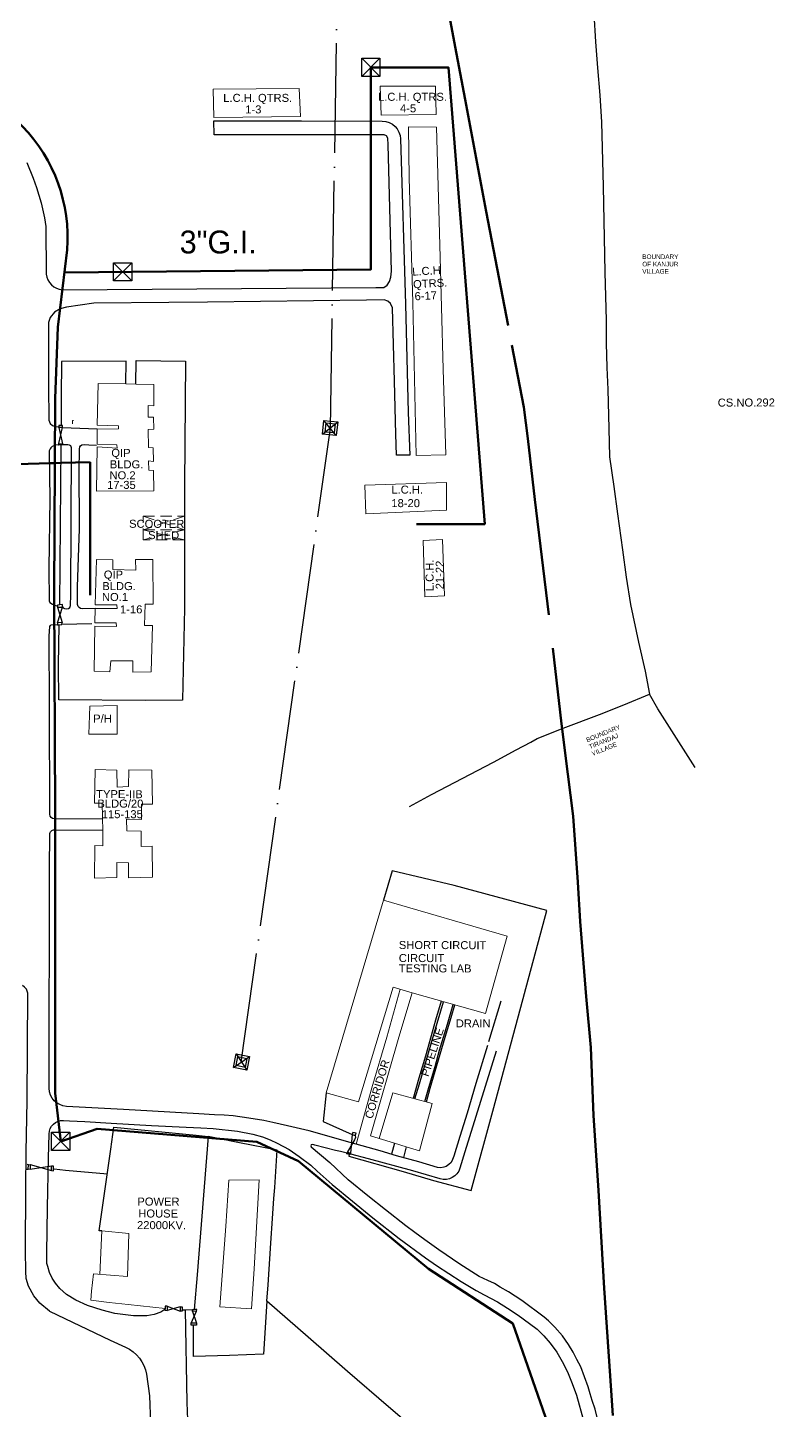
# Model space of a CAD drawing. Header units: millimetres. Extents: x 783 to 2788, y -521 to 1643.
# Drawn here: x 2621.4 to 2784.7, y 724.8 to 1027.2 of the extents above; entities that cross this region are included whole.
import ezdxf

# ---------------------------------------------------------------- set-up
doc = ezdxf.new("R2010")
doc.units = ezdxf.units.MM
for name, pattern in [('ACAD_ISO04W100', [30, 24, -3, 0, -3]), ('DASHDOTX2', [50.8, 25.4, -12.7, 0, -12.7]), ('DASHED', [0.75, 0.5, -0.25])]:
    doc.linetypes.add(name, pattern=pattern)
for name, color, linetype, lineweight in [('Boudary Wall', 6, 'DASHDOTX2', 60), ('Boundary', 120, 'Continuous', 30), ('Building', 1, 'Continuous', 9), ('Shed', 12, 'DASHED', 9), ('Water Supply Line', 5, 'Continuous', 50)]:
    doc.layers.add(name, color=color, linetype=linetype, lineweight=lineweight)
for name, color, linetype in [('Compound Wall', 203, 'Continuous'), ('Fencing', 7, 'FENCELINE3'), ('Gate', 3, 'Continuous'), ('H.T.Line', 96, 'ACAD_ISO04W100'), ('Pipe Line', 211, 'Continuous'), ('Road', 7, 'Continuous'), ('Text Building', 7, 'Continuous'), ('Tower', 30, 'Continuous'), ('Valve', 17, 'Continuous'), ('Water Line Dia Text', 7, 'Continuous')]:
    doc.layers.add(name, color=color, linetype=linetype)
doc.styles.add('ROMAND', font='sanss___.ttf', dxfattribs={"height": 5})
doc.linetypes.add('FENCELINE3', pattern='A,0.5,-0.2,["X",Standard,S=0.1,R=0,X=-0.1,Y=-0.05],-0.25', length=0.95)

# ---------------------------------------------------------------- blocks, each defined once
blk = doc.blocks.new('TOWER')
at = {"layer": 'Tower'}
for p, q in [((0, 0), (6, 6)), ((6, 0), (0, 6))]:
    blk.add_line(p, q, dxfattribs=at)
for points in [[(0, 6), (6, 6), (6, 0), (0, 0)], [(1, 5), (5, 5), (5, 1), (1, 1)]]:
    blk.add_lwpolyline(points, close=True, dxfattribs=at)
blk = doc.blocks.new('ACAD-Master Plan')
at = {"layer": 'Boudary Wall'}
blk.add_lwpolyline([(283.89, 1308.29), (285.66, 1298.58), (287.59, 1288.6), (292.16, 1264.13), (297.82, 1234.9), (300.39, 1221.33), (301.31, 1214.49), (302.83, 1201.16), (306.75, 1168.63), (308.63, 1152.09), (310.05, 1141.06), (311.16, 1131.92), (312.18, 1117.44), (312.74, 1108.88), (314.03, 1092.48), (315.03, 1081.33), (315.63, 1066.41), (316.7, 1050.01), (317.97, 1028.69), (319.48, 1006.33), (319.9, 1000.86)], dxfattribs=at)
at = {"layer": 'Boundary'}
for points in [[(315.71, 1307.33), (316.07, 1301.22), (316.48, 1295.5), (317, 1289.57), (317.36, 1283.64), (317.73, 1269.54), (318.12, 1250.86), (318.43, 1240.26), (318.44, 1235.29), (318.54, 1230.01), (318.75, 1225.15), (319.03, 1216.69), (319.13, 1210.49), (320.09, 1203.96), (320.88, 1197.98), (321.96, 1190.11), (322.81, 1184.13), (323.71, 1178.14), (325.49, 1169.95), (326.93, 1163.61), (327.91, 1158.54)], [(275.43, 1134), (280.19, 1136.61), (293.77, 1143.71), (298.71, 1146.37), (301.95, 1148.06), (303.34, 1148.85), (309, 1151.1), (316.93, 1154.15), (322.25, 1156.24), (327.91, 1158.54)], [(337.85, 1142.53), (329.71, 1155.35), (327.91, 1158.54)]]:
    blk.add_lwpolyline(points, dxfattribs=at)
at = {"layer": 'Building'}
for points in [[(251.28, 1291.03), (251.56, 1284.9), (232.63, 1284.62), (232.45, 1290.84)], [(281.09, 1291.49), (281.27, 1285.32), (269.22, 1285.14), (269.02, 1291.49)], [(275.16, 1282.6), (281.28, 1282.56), (282.07, 1256.72), (282.78, 1229.64), (283.38, 1210.93), (276.9, 1210.74), (276.11, 1244.29), (275.32, 1271.38)], [(283.48, 1204.88), (265.61, 1204.23), (265.88, 1198.02), (283.53, 1198.83)], [(282.6, 1192.37), (283.08, 1180.03), (278.79, 1179.84), (278.4, 1192.15)], [(206.71, 1177.32), (211.47, 1177.31), (211.4, 1178.11), (206.69, 1178.09), (206.97, 1187.98), (210.56, 1187.97), (210.56, 1185.8), (215.59, 1185.71), (215.47, 1187.99), (219.29, 1188), (219.38, 1178.24), (217.64, 1178.27), (217.47, 1173.58), (219.2, 1173.56), (218.95, 1163.48), (214.91, 1163.39), (214.92, 1165.85), (210.07, 1165.85), (209.91, 1163.44), (206.44, 1163.56), (206.62, 1173.45), (211.34, 1173.39), (211.29, 1174.18), (206.62, 1174.17)], [(211.5, 1156.07), (205.48, 1155.93), (205.32, 1149.79), (211.51, 1149.79)], [(206.7, 1142.09), (211.42, 1141.97), (211.51, 1138.22), (213.98, 1138.35), (214.01, 1142), (219.1, 1141.97), (219.18, 1134.51), (216.81, 1134.54), (216.83, 1131.18), (213.55, 1131.21), (213.57, 1128.66), (216.7, 1128.62), (216.72, 1125.26), (219.17, 1125.3), (219.23, 1118.53), (213.93, 1118.42), (214, 1121.67), (211.4, 1121.76), (211.41, 1118.5), (206.52, 1118.35), (206.63, 1125.46), (208.34, 1125.43), (208.34, 1128.59), (208.2, 1134.7), (206.54, 1134.71)], [(242.53, 1052.36), (241.45, 1032.89), (240.86, 1024.18), (233.93, 1024.61), (235.23, 1042.27), (235.89, 1052.28)]]:
    blk.add_lwpolyline(points, close=True, dxfattribs=at)
for points in [[(207.09, 1216.54), (207.14, 1213.21), (211.44, 1213.1), (211.46, 1212.36), (207.13, 1212.61), (206.98, 1202.95), (219.52, 1202.99), (219.41, 1207.48), (218.38, 1207.51), (218.36, 1209.55), (219.46, 1209.42), (219.34, 1212.45), (218.33, 1212.51), (218.26, 1216.47), (219.47, 1216.49), (219.46, 1219.15), (218.24, 1219.14), (218.27, 1221.67), (219.47, 1221.64), (219.54, 1226.24), (215.56, 1226.34)], [(207.09, 1216.54), (211.78, 1216.58), (211.75, 1217.22), (207.09, 1217.41), (207.3, 1226.47), (213.4, 1226.39)], [(215.56, 1226.34), (213.4, 1226.39)], [(201.92, 1218.41), (201.72, 1218.42), (201.71, 1217.69)], [(257.2, 1071.39), (269.7, 1113.51)], [(275.96, 1093.24), (292.04, 1088.76), (296.75, 1105.66), (269.7, 1113.51)], [(257.2, 1071.39), (264.28, 1069.46), (271.86, 1094.48), (275.96, 1093.24)], [(273.34, 1094.03), (270.45, 1083.54), (267.17, 1072.52), (263.75, 1060.18)], [(275.96, 1093.24), (273.11, 1083.54), (266.91, 1061.99), (272.12, 1060.38)], [(274.7, 1059.58), (277.57, 1058.69), (280.39, 1069.09), (271.73, 1071.37), (268.74, 1061.43)], [(272.12, 1060.38), (274.7, 1059.58)], [(221.96, 1024.27), (213.92, 1025.11), (209.72, 1025.58), (205.72, 1026.04), (205.91, 1028.06), (206.32, 1031.79), (213.71, 1031.27), (214.05, 1040.65), (208.13, 1041.19)], [(208.13, 1041.19), (207.71, 1031.69)]]:
    blk.add_lwpolyline(points, dxfattribs=at)
at = {"layer": 'Compound Wall'}
for points in [[(215.56, 1226.34), (215.65, 1231.5), (226.4, 1231.35), (226.18, 1204.33), (226.2, 1177.36), (225.8, 1157.24), (217.59, 1157.18), (198.7, 1157.3), (198.68, 1164.91), (198.8, 1173.75)], [(213.4, 1226.39), (213.44, 1231.4), (199.29, 1231.27), (199.21, 1223.64), (199.22, 1217.32)], [(199.19, 1213.07), (198.88, 1178.08)]]:
    blk.add_lwpolyline(points, dxfattribs=at)
at = {"layer": 'Fencing', "linetype": 'FENCELINE3'}
for points in [[(262.2, 1057.9), (262.15, 1057.51), (274, 1054.17), (280.66, 1052.26), (288.92, 1050.04), (293.88, 1068.21), (295.64, 1075), (305.41, 1111.27), (285.21, 1116.72), (271.65, 1119.97), (269.7, 1113.51)], [(257.2, 1071.39), (256.51, 1065.09), (262.89, 1062.26)], [(208.13, 1041.19), (207.53, 1041.25), (210.13, 1059.1), (210.74, 1063.86), (228.79, 1062.14), (231.36, 1061.84)], [(231.36, 1061.84), (228.98, 1031.63), (228.3, 1024.02)], [(244.21, 1025.85), (244.48, 1029.38), (245.11, 1038.5), (245.43, 1043.92), (245.75, 1048.31), (245.96, 1050.72), (246.46, 1058.87), (238.24, 1060.49), (233.59, 1061.38), (231.36, 1061.84)], [(197.69, 1054.76), (200.19, 1054.49), (209.34, 1053.66)], [(244.21, 1025.85), (243.45, 1014.26), (236.06, 1013.97), (228.19, 1013.77), (228.15, 1020.6)], [(309.93, 966.85), (309.95, 968.63), (274.34, 999.74), (270.81, 1002.7), (261.85, 1010.43), (253.22, 1018), (244.21, 1025.85)], [(225.68, 1023.94), (226.43, 1023.97)], [(226.43, 1023.97), (227.94, 1024.01)], [(227.94, 1024.01), (228.3, 1024.02)]]:
    blk.add_lwpolyline(points, dxfattribs=at)
at = {"layer": 'Gate'}
for points in [[(198.72, 1213.35), (199.53, 1216.89)], [(199.22, 1217.32), (198.74, 1217.33), (198.73, 1217.04)], [(198.73, 1216.87), (198.73, 1217.04)], [(199.53, 1216.89), (198.73, 1216.87)], [(198.73, 1216.87), (199.51, 1213.33)], [(199.53, 1216.89), (199.55, 1217.31), (199.22, 1217.32)], [(198.72, 1213.35), (199.51, 1213.33)], [(198.72, 1213.03), (198.72, 1213.35)], [(199.52, 1213.09), (198.72, 1213.03)], [(199.51, 1213.33), (199.52, 1213.09)], [(199.56, 1177.59), (199.55, 1178.14), (198.42, 1178.04), (198.42, 1177.56)], [(198.42, 1177.56), (199.56, 1177.59)], [(198.42, 1177.56), (199.43, 1174.23)], [(198.46, 1174.16), (199.56, 1177.59)], [(199.43, 1174.23), (198.46, 1174.16)], [(198.46, 1174.16), (198.46, 1173.75)], [(198.46, 1173.75), (198.8, 1173.75)], [(198.8, 1173.75), (199.42, 1173.77)], [(199.42, 1173.77), (199.43, 1174.23)], [(263.56, 1062.06), (263.62, 1061.64), (263.38, 1061.14), (261.81, 1058.38)], [(262.89, 1062.26), (262.49, 1058.19)], [(263.56, 1062.06), (263.73, 1062.55), (263.04, 1062.7), (262.89, 1062.26)], [(262.89, 1062.26), (263.56, 1062.06)], [(262.2, 1057.9), (261.72, 1058.03), (261.81, 1058.38)], [(262.49, 1058.19), (261.81, 1058.38)], [(262.49, 1058.19), (262.37, 1057.85), (262.2, 1057.9)], [(192.07, 1055.67), (191.8, 1055.75)], [(192.02, 1054.71), (192.07, 1055.67)], [(192.07, 1055.67), (192.44, 1055.7)], [(192.44, 1055.7), (197.1, 1054.39)], [(192.44, 1055.7), (192.44, 1054.64)], [(197.12, 1055.33), (192.44, 1054.64)], [(197.1, 1054.39), (197.57, 1054.31), (197.6, 1055.38), (197.12, 1055.33)], [(197.1, 1054.39), (197.12, 1055.33)], [(191.75, 1054.72), (192.02, 1054.71)], [(192.44, 1054.64), (192.02, 1054.71)], [(221.96, 1024.27), (221.92, 1023.85), (222.39, 1023.8)], [(222.4, 1024.72), (222, 1024.73), (221.96, 1024.27)], [(222.4, 1024.72), (222.39, 1023.8)], [(225.26, 1024.62), (222.39, 1023.8)], [(222.4, 1024.72), (225.23, 1023.64)], [(225.26, 1024.62), (225.23, 1023.64)], [(225.26, 1024.62), (225.67, 1024.62), (225.69, 1023.65), (225.23, 1023.64)], [(227.66, 1021.02), (228.84, 1023.62)], [(227.95, 1023.61), (227.94, 1024.01)], [(228.84, 1023.62), (227.95, 1023.61)], [(227.95, 1023.61), (228.83, 1021.04)], [(228.84, 1023.62), (228.87, 1024.01), (228.3, 1024.02)], [(228.83, 1021.04), (227.66, 1021.02)], [(228.15, 1020.6), (227.67, 1020.6), (227.66, 1021.02)], [(228.83, 1021.04), (228.86, 1020.6), (228.15, 1020.6)]]:
    blk.add_lwpolyline(points, dxfattribs=at)
at = {"layer": 'H.T.Line'}
blk.add_lwpolyline([(238.61, 1078.11), (258.11, 1216.72), (261.06, 1405.81), (184.68, 1450.38), (178.6, 1456.87), (162.88, 1472.88), (155.2, 1480.62), (151.03, 1484.9), (145.98, 1490.19), (136.97, 1499.46), (131, 1505.48), (127.72, 1508.66), (125.63, 1510.92), (121.05, 1515.47), (116.75, 1519.87), (108.42, 1528.59), (93.2, 1544.25), (84.39, 1553.24), (79.58, 1558.01)], dxfattribs=at)
at = {"layer": 'Pipe Line'}
for points in [[(282.31, 1091.44), (281.06, 1087.31), (278.9, 1079.41), (277.46, 1074.63), (276.2, 1070.19)], [(276.59, 1070.09), (277.6, 1073.36), (280.85, 1084.64), (282.81, 1091.3)], [(278.77, 1069.51), (279.65, 1072.54), (281.03, 1077.12), (281.99, 1080.74), (283.74, 1086.42), (284.92, 1090.72)], [(279.12, 1069.42), (279.94, 1072.39), (283.19, 1083.53), (284.55, 1087.85), (285.33, 1090.61)]]:
    blk.add_lwpolyline(points, dxfattribs=at)
at = {"layer": 'Road'}
for points in [[(191.73, 1274.82), (193.1, 1271.42), (193.86, 1269.38), (194.84, 1266.01), (195.59, 1262.74), (195.86, 1260.82), (195.97, 1250.42, 0.352506), (199.5, 1246.97), (268.03, 1247.52), (269.77, 1247.51), (270.54, 1247.98), (271.07, 1248.78), (271.31, 1249.74), (271.48, 1251.08), (270.74, 1278.71), (270.68, 1280.15), (270.37, 1280.65), (269.86, 1280.85), (237.51, 1280.88), (232.7, 1280.84), (232.65, 1283.91), (251.81, 1283.92), (269.46, 1283.87, -0.406376), (273.43, 1279.96), (274.51, 1243.84), (275.15, 1220.18), (275.45, 1210.8), (272.59, 1210.81), (272.44, 1215.43), (272.15, 1226.99), (271.66, 1243.07), (271.25, 1243.96), (270.7, 1244.51), (269.87, 1244.77), (266.01, 1244.73), (231.24, 1244.27), (222.77, 1244.24), (206.36, 1244.08), (200.41, 1243.19), (199.01, 1242.85), (197.77, 1242.12), (196.86, 1240.93), (196.5, 1239.82), (196.46, 1226.06), (196.51, 1218.49), (196.86, 1217.74), (197.34, 1217.29), (198.04, 1217.08), (198.73, 1217.04)], [(208.28, 1131.22), (197.75, 1131.29, -0.411639), (196.75, 1132.29), (196.7, 1155.91), (196.65, 1171.22), (196.74, 1173.39), (196.89, 1173.61), (197.05, 1173.76), (197.53, 1173.79), (198.46, 1173.75)], [(292.47, 1081.73), (289.9, 1073.41), (288.04, 1066.95), (286.43, 1061.87), (285.12, 1057.58), (284.82, 1056.81), (284.51, 1056.18), (284.04, 1055.7), (283.41, 1055.31), (282.9, 1055.12), (282.27, 1055.01), (281.56, 1055.06), (277.47, 1056.29), (272.54, 1057.65), (269.01, 1058.73), (262.4, 1060.55), (253.5, 1063.1), (248.74, 1064.19), (245.56, 1064.88), (243.56, 1065.31), (240.3, 1065.86), (236.87, 1066.35), (234.89, 1066.5), (232.77, 1066.61), (229.36, 1066.83), (212.85, 1067.76), (200.4, 1068.44, -0.399435), (196.64, 1072.41), (196.72, 1120.52), (196.75, 1127.91, -0.415339), (197.75, 1128.91), (208.34, 1128.83)], [(294.33, 1080.52), (287.52, 1058.5), (286.44, 1054.93, -0.41192), (282.09, 1052.6), (276.15, 1054.33), (266.44, 1056.95), (262.6, 1057.99), (260.33, 1058.54), (259.23, 1058.82), (254.69, 1059.98), (254.29, 1060.11), (253.92, 1060.05), (253.82, 1059.79), (253.92, 1059.61), (257.98, 1056.15)], [(221.94, 1023.99), (221.06, 1023.46), (219.56, 1022.89), (217.96, 1022.62), (215.06, 1022.67), (210.98, 1023.14), (208.2, 1023.86), (205.02, 1024.88), (202.42, 1026.08), (200.4, 1027.29), (198.96, 1028.58), (198.03, 1029.75), (197.24, 1030.88), (196.68, 1032.08), (196.29, 1033.39), (196.14, 1034.08), (196.14, 1036.33), (196.28, 1046.33), (196.5, 1057.11), (196.61, 1062.43, -0.418904), (199.72, 1065.35), (201.1, 1065.29), (204.45, 1065.1), (210.16, 1064.76), (219.03, 1064.27), (226.61, 1063.87), (229.75, 1063.74), (232.51, 1063.59), (237.83, 1062.99), (241.18, 1062.36), (243.26, 1061.79), (244.95, 1061.13), (246.47, 1060.4), (249.07, 1059.02), (251.31, 1057.5), (253.8, 1055.56), (255.21, 1054.25), (258.5, 1051.36), (267.36, 1044.07), (273.14, 1039.57), (278.94, 1035.29), (281.33, 1033.61), (286.73, 1030.13), (289.98, 1028.18), (291.77, 1027.26), (294.63, 1025.7), (296.85, 1024.32), (299.14, 1022.76), (301.62, 1020.94), (303.3, 1019.7), (304.78, 1018.25), (306.15, 1016.65), (307.6, 1014.66), (308.8, 1012.68), (309.94, 1010.38), (311.01, 1007.82), (311.93, 1005.26), (313.47, 999.74)]]:
    blk.add_lwpolyline(points, format="xyb", dxfattribs=at)
for points in [[(207.09, 1216.54), (199.51, 1216.8)], [(198.72, 1213.03), (198.55, 1213.06), (197.99, 1212.98), (197.66, 1212.89), (197.31, 1212.72), (197, 1212.45), (196.8, 1212.18), (196.61, 1211.77), (196.69, 1206.34), (196.73, 1201.28), (196.57, 1186.15), (196.6, 1178.95), (196.76, 1178.58), (197.32, 1178.22), (198.42, 1177.78)], [(199.56, 1177.66), (199.67, 1177.43), (199.98, 1177.26), (200.46, 1177.23), (200.87, 1177.31), (201.16, 1177.51), (201.29, 1177.94), (201.36, 1180.27), (201.51, 1212.43), (201.37, 1212.84), (201.08, 1213), (200.68, 1213.1), (199.52, 1213.09)], [(206.71, 1177.32), (203.9, 1177.23), (203.49, 1177.31), (203.21, 1177.49), (202.96, 1177.73), (202.84, 1178.17), (202.84, 1182), (203.09, 1190.58), (203.24, 1194.73), (203.2, 1208.37), (203.25, 1211.14), (203.25, 1212.16), (203.31, 1212.62), (203.5, 1212.85), (203.79, 1213.1), (204.42, 1213.16), (205.29, 1213.09), (206.95, 1213.02)], [(205.97, 1173.95), (199.42, 1173.77)], [(196.71, 1023.63), (194.57, 1025.37), (193.26, 1027.01), (192.12, 1029.11), (191.6, 1030.82), (191.49, 1032.35), (191.47, 1036.86), (191.53, 1050.51), (191.62, 1058.52), (191.82, 1069.66), (191.95, 1093.17), (191.65, 1094.03), (191.22, 1094.51), (190.77, 1094.85)], [(295.41, 1091.46), (292.71, 1082.57)], [(272.12, 1060.38), (271.48, 1057.97)], [(274.7, 1059.58), (274.06, 1057.23)], [(257.98, 1056.15), (257.88, 1056.24)], [(317.41, 996.46), (315.98, 1002.24), (315.34, 1004.13), (314.93, 1005.61), (314.46, 1007.09), (312.84, 1011.47), (312.01, 1013.05), (311.21, 1014.68), (310.14, 1016.36), (308.88, 1018.25), (307.19, 1020.19), (305.82, 1021.54), (304.83, 1022.37), (299.94, 1025.96), (297.02, 1027.91), (295.24, 1028.88), (293.98, 1029.69), (292.53, 1030.33), (290.62, 1031.27), (286.43, 1033.96), (281.83, 1037.05), (278.73, 1039.23), (276.57, 1040.83), (274.6, 1042.3), (270.18, 1045.8), (266.3, 1048.87), (261.97, 1052.37), (257.98, 1056.15)]]:
    blk.add_lwpolyline(points, dxfattribs=at)
at = {"layer": 'Road', "ltscale": 5}
blk.add_lwpolyline([(196.71, 1023.63), (209.94, 1017.3), (213.32, 1015.78, -0.250422), (217.88, 1009.87), (218.56, 1005.14), (218.81, 999.19, -0.273898), (217.85, 997.39), (215.97, 996.25), (214.36, 995.78), (213.17, 995.63), (197.03, 994.77), (185.7, 994.13), (182.02, 994.05), (181.21, 994.26), (180.06, 994.65), (179.03, 995.36), (177.98, 996.26), (177.17, 997.36), (176.52, 998.65), (176.17, 1000.05), (175.55, 1004.21)], format="xyb", dxfattribs=at)
at = {"layer": 'Road', "linetype": 'Continuous'}
blk.add_lwpolyline([(275.95, 989.28), (275.86, 989.72), (274.88, 991.19), (273.45, 992.31), (272.26, 992.86), (270.76, 993.26), (240.27, 994.3), (230.39, 994.56), (228.33, 994.74), (227.72, 995.29), (227.36, 995.82), (227.24, 996.86), (226.93, 999.89), (226.77, 1003.69), (226.43, 1023.97)], dxfattribs=at)
at = {"layer": 'Shed', "ltscale": 5}
for points in [[(217.18, 1197.46), (226.18, 1197.46)], [(226.19, 1192.31), (217.19, 1192.31), (217.18, 1197.46)], [(217.18, 1197.46), (226.19, 1194.51), (217.19, 1192.31)], [(226.18, 1197.46), (217.19, 1194.5)], [(226.18, 1197.46), (226.19, 1192.31)], [(217.19, 1194.5), (226.19, 1194.51)], [(226.19, 1192.31), (217.19, 1194.5)]]:
    blk.add_lwpolyline(points, dxfattribs=at)
at = {"layer": 'Tower', "xscale": 0.5023813269502563, "yscale": 0.4985401002308236, "zscale": 0.5000580931648477}
for p, rotation in [((256.41, 1215.43), 354.2240171772168), ((237.51, 1079.92), 258.490219576207)]:
    blk.add_blockref('TOWER', p, dxfattribs=dict(at, rotation=rotation))
at = {"layer": 'Boundary', "style": 'ROMAND'}
for s, height, rotation, p in [('BOUNDARY', 0.997, 359.9203, (326.31, 1253.72)), ('OF KANJUR', 0.997, 359.921, (326.31, 1252.11)), ('VILLAGE', 0.997, 359.9217, (326.31, 1250.51)), ('BOUNDARY', 0.998, 22.2118, (314.28, 1148.03)), ('TIRANDAJ', 0.998, 22.2113, (314.89, 1146.53)), ('VILLAGE', 0.998, 22.2108, (315.51, 1145.04))]:
    blk.add_text(s, height=height, rotation=rotation, dxfattribs=at).set_placement(p)
at = {"layer": 'Text Building', "style": 'ROMAND'}
for s, p in [('L.C.H. QTRS.', (234.68, 1288.07)), ('L.C.H. QTRS.', (268.52, 1288.31)), ('1-3', (239.49, 1285.55)), ('4-5', (273.33, 1285.79))]:
    blk.add_text(s, height=1.75, dxfattribs=at).set_placement(p)
for s, rotation, p in [('L.C.H', 3.2211, (276.05, 1250.07)), ('QTRS.', 3.2211, (276.24, 1247.3)), ('6-17', 3.2211, (276.57, 1244.67)), ('CS.NO.292', 0.1659, (342.81, 1221.44)), ('BLDG.', 359.9173, (209.87, 1207.95)), ('QIP', 359.8794, (210.21, 1210.45)), ('NO.2', 359.9415, (209.81, 1205.55)), ('17-35', 359.9569, (209.29, 1203.45)), ('L.C.H.', 359.9173, (271.44, 1202.42)), ('18-20', 359.9173, (271.44, 1199.46)), ('SCOOTER ', 359.8794, (214.09, 1194.95)), ('SHED', 359.8794, (218.25, 1192.46)), ('QIP', 359.8794, (208.56, 1183.84)), ('L.C.H.', 90, (280.67, 1181.08)), ('21-22', 90, (282.89, 1181.5)), ('BLDG.', 359.9173, (208.23, 1181.33)), ('NO.1', 359.9415, (208.16, 1178.94)), ('1-16', 0.0338, (212.11, 1176.23)), ('P/H', 359.9667, (206.24, 1152.36)), ('TYPE-IIB', 359.9455, (206.89, 1135.83)), ('BLDG/20', 359.9455, (207.16, 1133.77)), ('115-135', 359.9455, (208.12, 1131.45)), ('SHORT CIRCUIT ', 359.8419, (273.07, 1102.85)), ('CIRCUIT ', 359.8419, (273.07, 1100)), ('TESTING LAB', 359.8419, (273.07, 1097.75)), ('PIPELINE', 71.7893, (279.52, 1074.8)), ('DRAIN', 359.8874, (285.53, 1085.71)), ('CORRIDOR', 73.4031, (267.28, 1065.57)), ('POWER', 359.8645, (215.9, 1046.75)), ('22000KV.', 359.872, (215.83, 1041.6)), ('HOUSE', 359.8685, (216.11, 1044.14))]:
    blk.add_text(s, height=1.75, rotation=rotation, dxfattribs=at).set_placement(p)
blk = doc.blocks.new('v')
at = {"layer": 'Valve'}
blk.add_lwpolyline([(2, -2), (-2, -2), (-2, 2), (2, 2)], close=True, dxfattribs=at)
for points in [[(2, 2), (-2, -2)], [(2, -2), (-2, 2)]]:
    blk.add_lwpolyline(points, dxfattribs=at)

msp = doc.modelspace()

# ---------------------------------------------------------------- linework, layer by layer
at = {"layer": 'Water Supply Line'}
for p, q in [((2564.95, 930.14), (2628.67, 931.99)), ((2628.67, 931.99), (2600.01, 931.16)), ((2628.67, 931.99), (2635.09, 932.18)), ((2635.09, 932.18), (2635.09, 903.04))]:
    msp.add_line(p, q, dxfattribs=at)
for points in [[(2570.35, 1058.16), (2601.65, 1024.81), (2620.31, 1005.55, -0.214766), (2630.05, 978.59), (2628.05, 961.65), (2627.44, 946.04), (2627.24, 903.46), (2627.43, 855.92), (2627.45, 794.16), (2628.66, 783.62)], [(2628.66, 783.62), (2636.62, 786.4), (2671.52, 783.56), (2680.65, 779.3), (2709.05, 755.78), (2727.51, 743.82), (2742.33, 701.39), (2744.57, 678.68), (2748.06, 631.87, -0.081576), (2744.8, 595.16), (2739.73, 591.71), (2738.72, 576.1), (2738.98, 569.77)]]:
    msp.add_lwpolyline(points, format="xyb", dxfattribs=at)
for points in [[(2629.47, 973.66), (2696.46, 974.26), (2696.46, 1018.46), (2713.41, 1018.46), (2721.38, 918.62), (2706.44, 918.62)], [(2626.16, 931.92), (2627.38, 931.95)]]:
    msp.add_lwpolyline(points, dxfattribs=at)

# ---------------------------------------------------------------- block references
for name, p in [('ACAD-Master Plan', (2429.51, -277.14)), ('v', (2696.46, 1018.46)), ('v', (2642.23, 973.77)), ('v', (2628.66, 783.62))]:
    msp.add_blockref(name, p, dxfattribs=at)

# ---------------------------------------------------------------- texts
at = {"layer": 'Water Line Dia Text'}
msp.add_text('3"G.I.', height=5, dxfattribs=at).set_placement((2654.66, 977.79))

doc.saveas('drawing.dxf')
